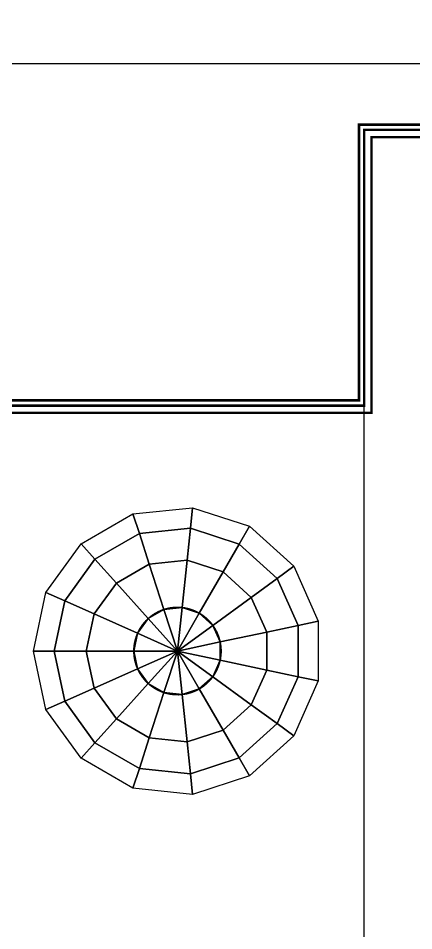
# Model space of a CAD drawing. Extents: x -180 to 300, y -124 to 240.
# Drawn here: x 7.8 to 39.4, y 32.7 to 105.5 of the extents above; entities that cross this region are included whole.
import ezdxf

# ---------------------------------------------------------------- set-up
doc = ezdxf.new("R2010")
doc.units = 0
doc.header["$MEASUREMENT"] = 0
doc.linetypes.add('DOT', pattern=[0.25, 0, -0.25])
for name, color, linetype in [('GROUNDS', 3, 'CONTINUOUS'), ('LOWER', 254, 'CONTINUOUS'), ('MAIN', 254, 'CONTINUOUS'), ('ROOF', 254, 'CONTINUOUS'), ('SDOME', 130, 'CONTINUOUS'), ('TOP2', 130, 'CONTINUOUS')]:
    doc.layers.add(name, color=color, linetype=linetype)

msp = doc.modelspace()

# ---------------------------------------------------------------- linework, layer by layer
at = {"layer": 'GROUNDS', "linetype": 'Continuous'}
msp.add_3dface([(-180, 240, -6), (-180, -120, -6), (300, -120, -6), (300, 240, -6)], dxfattribs=at)
at = {"layer": 'LOWER', "elevation": -5.8}
msp.add_lwpolyline([(115, 75), (86, 75), (86, 97), (75, 97), (75, 101), (60.5, 101), (45.99999999999999, 101), (45.99999999999999, 97), (34.99999999999999, 97), (34.99999999999999, 75), (5.999999999999996, 75)], dxfattribs=at)
at = {"layer": 'MAIN', "const_width": 0.2}
msp.add_lwpolyline([(6.999999999999996, 74), (35.99999999999999, 74), (35.99999999999999, 96), (46.99999999999999, 96), (60.5, 96), (74, 96), (85, 96), (85, 74), (114, 74)], dxfattribs=at)
at = {"layer": 'ROOF'}
for points, const_width, elevation in [([(115, 75), (86, 75), (86, 97), (75, 97), (75, 101), (60.5, 101), (45.99999999999999, 101), (45.99999999999999, 97), (34.99999999999999, 97), (34.99999999999999, 75), (5.999999999999996, 75)], 0.2, 10), ([(6.417590841459162, 74.58240915854081), (35.41759084145916, 74.58240915854083), (35.41759084145916, 96.58240915854083), (46.41759084145916, 96.58240915854081), (46.41759084145916, 100.5824091585408), (60.5, 100.5824091585408), (74.58240915854084, 100.5824091585408), (74.58240915854084, 96.58240915854081), (85.58240915854084, 96.58240915854083), (85.58240915854084, 74.58240915854083), (114.5824091585408, 74.58240915854081)], 0.2, 11.5), ([(114.5824091585408, 74.58240915854081), (85.58240915854084, 74.58240915854083), (85.58240915854084, 96.58240915854083), (74.58240915854084, 96.58240915854081), (74.58240915854084, 100.5824091585408), (60.5, 100.5824091585408), (46.41759084145916, 100.5824091585408), (46.41759084145916, 96.58240915854081), (35.41759084145916, 96.58240915854083), (35.41759084145916, 74.58240915854083), (6.417590841459162, 74.58240915854081)], 0.1, 11)]:
    msp.add_lwpolyline(points, dxfattribs=dict(at, const_width=const_width, elevation=elevation))
at = {"layer": 'ROOF', "const_width": 0.1, "elevation": 19.02}
msp.add_lwpolyline([(23.1460817210671, 57.29090626727385, 2326.14547360334), (23.15001720996147, 57.28635272582952, 2326.14547360334)], format="xyb", dxfattribs=at)
at = {"layer": 'ROOF', "linetype": 'DOT', "const_width": 0.1, "elevation": 16.52}
msp.add_lwpolyline([(23.05799783762712, 57.3888589457511, 195.2728026092895), (23.10639112393686, 57.33596346483912, 195.2728026092895)], format="xyb", dxfattribs=at)
at = {"layer": 'SDOME', "linetype": 'Continuous'}
for points in [[(21.70207732757801, 66.43700179673515, 11.52), (21.53002609907337, 64.80004370394528, 13.70954381118739), (17.45493878592297, 64.37173476825575, 13.70954381118739), (16.9463045646881, 65.93714993739427, 11.52)], [(26.24999999999998, 64.95929214352105, 11.52), (25.42701254220063, 63.53383605262062, 13.70954381118739), (21.53002609907336, 64.80004370394529, 13.70954381118739), (21.702077327578, 66.43700179673515, 11.52)], [(16.9463045646881, 65.93714993739427, 11.52), (17.45493878592297, 64.37173476825575, 13.70954381118739), (13.90637022019916, 62.32296775159726, 13.70954381118739), (12.80499802687312, 63.54616549299003, 11.52)], [(21.53002609907337, 64.80004370394528, 13.70954381118739), (21.26193081409787, 62.24928745422974, 15.29137750335135), (18.24750759043212, 61.93245880653926, 15.29137750335135), (17.45493878592297, 64.37173476825575, 13.70954381118739)], [(25.42701254220063, 63.53383605262062, 13.70954381118739), (24.14460927808195, 61.3126484433749, 15.29137750335135), (21.26193081409786, 62.24928745422975, 15.29137750335135), (21.53002609907336, 64.80004370394529, 13.70954381118739)], [(29.80369543531188, 61.75953040136345, 11.52), (28.47207375627765, 60.79205062033117, 13.70954381118739), (25.42701254220063, 63.53383605262061, 13.70954381118739), (26.24999999999998, 64.95929214352105, 11.52)], [(17.45493878592297, 64.37173476825575, 13.70954381118739), (18.24750759043212, 61.93245880653926, 15.29137750335135), (15.62256076763178, 60.41694505178703, 15.29137750335135), (13.90637022019916, 62.32296775159726, 13.70954381118739)], [(12.80499802687312, 63.54616549299004, 11.52), (13.90637022019916, 62.32296775159726, 13.70954381118739), (11.49790014464895, 59.00799308361411, 13.70954381118739), (9.99422723711008, 59.67747139537171, 11.52)], [(28.47207375627765, 60.79205062033117, 13.70954381118739), (26.39710168764982, 59.2844951680498, 15.29137750335135), (24.14460927808195, 61.3126484433749, 15.29137750335135), (25.42701254220063, 63.53383605262061, 13.70954381118739)], [(13.90637022019916, 62.32296775159726, 13.70954381118739), (15.62256076763178, 60.41694505178703, 15.29137750335135), (13.84096749825227, 57.96479228617995, 15.29137750335135), (11.49790014464895, 59.00799308361411, 13.70954381118739)], [(18.24750759043212, 61.93245880653926, 15.29137750335135), (19.42255297830196, 58.31604096085854, 16.35933866839989), (18.16694779875576, 57.59111697245164, 16.35933866839989), (15.62256076763178, 60.41694505178703, 15.29137750335135)], [(21.26193081409787, 62.24928745422974, 15.29137750335135), (20.86445853619866, 58.4675913418466, 16.35933866839989), (19.42255297830197, 58.31604096085854, 16.35933866839989), (18.24750759043212, 61.93245880653926, 15.29137750335135)], [(24.14460927808195, 61.3126484433749, 15.29137750335135), (22.24334590218474, 58.01956367775101, 16.35933866839989), (20.86445853619865, 58.4675913418466, 16.35933866839989), (21.26193081409786, 62.24928745422975, 15.29137750335135)], [(26.39710168764982, 59.2844951680498, 15.29137750335135), (23.32079292388277, 57.04942602189744, 16.35933866839989), (22.24334590218474, 58.019563677751, 16.35933866839989), (24.14460927808195, 61.3126484433749, 15.29137750335135)], [(31.74869740843875, 57.39098444440423, 11.52), (30.13869099387784, 57.04876701665848, 13.70954381118739), (28.47207375627765, 60.79205062033117, 13.70954381118739), (29.80369543531188, 61.75953040136343, 11.52)], [(30.13869099387784, 57.04876701665848, 13.70954381118739), (27.62993164193607, 56.51551375475223, 15.29137750335135), (26.39710168764982, 59.28449516804979, 15.29137750335135), (28.47207375627765, 60.79205062033117, 13.70954381118739)], [(15.62256076763178, 60.41694505178703, 15.29137750335135), (18.16694779875575, 57.59111697245164, 16.35933866839989), (17.31474853991854, 56.41816531994916, 16.35933866839989), (13.84096749825227, 57.96479228617995, 15.29137750335135)], [(9.994227237110081, 59.6774713953717, 11.52), (11.49790014464895, 59.00799308361411, 13.70954381118739), (10.6459749155987, 55, 13.70954381118739), (8.999999999999988, 55.00000000000001, 11.52)], [(11.49790014464895, 59.00799308361411, 13.70954381118739), (13.84096749825227, 57.96479228617995, 15.29137750335135), (13.21078144383606, 55, 15.29137750335135), (10.6459749155987, 55, 13.70954381118739)], [(27.62993164193607, 56.51551375475223, 15.29137750335135), (23.91049922294225, 55.72492398840689, 16.35933866839989), (23.32079292388277, 57.04942602189742, 16.35933866839989), (26.39710168764982, 59.28449516804979, 15.29137750335135)], [(19.42255297830196, 58.31604096085854, 16.35933866839989), (20.49999999999999, 55, 16.52), (20.49999999999999, 55, 16.52), (18.16694779875576, 57.59111697245164, 16.35933866839989)], [(20.86445853619866, 58.4675913418466, 16.35933866839989), (20.5, 55.00000000000001, 16.52), (20.5, 55.00000000000001, 16.52), (19.42255297830197, 58.31604096085854, 16.35933866839989)], [(22.24334590218474, 58.01956367775101, 16.35933866839989), (20.49999999999999, 55.00000000000001, 16.52), (20.49999999999999, 55.00000000000001, 16.52), (20.86445853619865, 58.4675913418466, 16.35933866839989)], [(13.84096749825227, 57.96479228617995, 15.29137750335135), (17.31474853991854, 56.41816531994916, 16.35933866839989), (17.01330819563048, 55, 16.35933866839989), (13.21078144383606, 55, 15.29137750335135)], [(18.16694779875575, 57.59111697245164, 16.35933866839989), (20.49999999999999, 55, 16.52), (20.49999999999999, 55, 16.52), (17.31474853991854, 56.41816531994916, 16.35933866839989)], [(23.32079292388277, 57.04942602189744, 16.35933866839989), (20.49999999999999, 55, 16.52), (20.49999999999999, 55, 16.52), (22.24334590218474, 58.019563677751, 16.35933866839989)], [(23.91049922294225, 55.72492398840689, 16.35933866839989), (20.49999999999999, 54.99999999999999, 16.52), (20.49999999999999, 54.99999999999999, 16.52), (23.32079292388277, 57.04942602189742, 16.35933866839989)], [(30.13869099387784, 52.95123298334152, 13.70954381118739), (27.62993164193607, 53.48448624524777, 15.29137750335135), (27.62993164193607, 56.51551375475223, 15.29137750335135), (30.13869099387784, 57.04876701665849, 13.70954381118739)], [(31.74869740843875, 52.60901555559578, 11.52), (30.13869099387784, 52.95123298334152, 13.70954381118739), (30.13869099387784, 57.04876701665849, 13.70954381118739), (31.74869740843875, 57.39098444440424, 11.52)], [(17.31474853991854, 56.41816531994916, 16.35933866839989), (20.49999999999999, 55, 16.52), (20.49999999999999, 55, 16.52), (17.01330819563048, 55, 16.35933866839989)], [(27.62993164193607, 53.48448624524777, 15.29137750335135), (23.91049922294225, 54.27507601159311, 16.35933866839989), (23.91049922294225, 55.72492398840689, 16.35933866839989), (27.62993164193607, 56.51551375475223, 15.29137750335135)], [(23.91049922294225, 54.27507601159311, 16.35933866839989), (20.49999999999999, 55, 16.52), (20.49999999999999, 55, 16.52), (23.91049922294225, 55.72492398840689, 16.35933866839989)], [(8.99999999999999, 55, 11.52), (10.6459749155987, 55, 13.70954381118739), (11.49790014464895, 50.99200691638589, 13.70954381118739), (9.99422723711008, 50.3225286046283, 11.52)], [(10.6459749155987, 55, 13.70954381118739), (13.21078144383606, 55, 15.29137750335135), (13.84096749825227, 52.03520771382005, 15.29137750335135), (11.49790014464895, 50.99200691638589, 13.70954381118739)], [(13.21078144383606, 55, 15.29137750335135), (17.01330819563048, 55, 16.35933866839989), (17.31474853991854, 53.58183468005084, 16.35933866839989), (13.84096749825227, 52.03520771382005, 15.29137750335135)], [(17.01330819563048, 55, 16.35933866839989), (20.49999999999999, 55, 16.52), (20.49999999999999, 55, 16.52), (17.31474853991854, 53.58183468005084, 16.35933866839989)], [(17.31474853991854, 53.58183468005084, 16.35933866839989), (20.49999999999999, 55, 16.52), (20.49999999999999, 55, 16.52), (18.16694779875576, 52.40888302754836, 16.35933866839989)], [(18.16694779875575, 52.40888302754836, 16.35933866839989), (20.49999999999999, 55, 16.52), (20.49999999999999, 55, 16.52), (19.42255297830196, 51.68395903914146, 16.35933866839989)], [(19.42255297830196, 51.68395903914146, 16.35933866839989), (20.49999999999999, 55, 16.52), (20.49999999999999, 55, 16.52), (20.86445853619865, 51.53240865815341, 16.35933866839989)], [(23.32079292388278, 52.95057397810257, 16.35933866839989), (20.49999999999999, 55, 16.52), (20.49999999999999, 55, 16.52), (23.91049922294225, 54.27507601159311, 16.35933866839989)], [(22.24334590218475, 51.98043632224899, 16.35933866839989), (20.49999999999999, 54.99999999999999, 16.52), (20.49999999999999, 54.99999999999999, 16.52), (23.32079292388278, 52.95057397810256, 16.35933866839989)], [(20.86445853619865, 51.53240865815341, 16.35933866839989), (20.49999999999998, 55, 16.52), (20.49999999999998, 55, 16.52), (22.24334590218474, 51.980436322249, 16.35933866839989)], [(26.39710168764983, 50.71550483195021, 15.29137750335135), (23.32079292388278, 52.95057397810257, 16.35933866839989), (23.91049922294225, 54.27507601159311, 16.35933866839989), (27.62993164193607, 53.48448624524777, 15.29137750335135)], [(13.84096749825227, 52.03520771382005, 15.29137750335135), (17.31474853991854, 53.58183468005084, 16.35933866839989), (18.16694779875576, 52.40888302754836, 16.35933866839989), (15.62256076763178, 49.58305494821297, 15.29137750335135)], [(28.47207375627766, 49.20794937966883, 13.70954381118739), (26.39710168764983, 50.71550483195021, 15.29137750335135), (27.62993164193607, 53.48448624524777, 15.29137750335135), (30.13869099387784, 52.95123298334152, 13.70954381118739)], [(24.14460927808196, 48.6873515566251, 15.29137750335135), (22.24334590218475, 51.98043632224899, 16.35933866839989), (23.32079292388278, 52.95057397810256, 16.35933866839989), (26.39710168764983, 50.71550483195021, 15.29137750335135)], [(29.80369543531189, 48.24046959863657, 11.52), (28.47207375627766, 49.20794937966883, 13.70954381118739), (30.13869099387784, 52.95123298334152, 13.70954381118739), (31.74869740843875, 52.60901555559578, 11.52)], [(11.49790014464895, 50.99200691638589, 13.70954381118739), (13.84096749825227, 52.03520771382005, 15.29137750335135), (15.62256076763178, 49.58305494821297, 15.29137750335135), (13.90637022019916, 47.67703224840274, 13.70954381118739)], [(15.62256076763178, 49.58305494821297, 15.29137750335135), (18.16694779875575, 52.40888302754836, 16.35933866839989), (19.42255297830196, 51.68395903914146, 16.35933866839989), (18.24750759043212, 48.06754119346074, 15.29137750335135)], [(21.26193081409786, 47.75071254577026, 15.29137750335135), (20.86445853619865, 51.53240865815341, 16.35933866839989), (22.24334590218474, 51.980436322249, 16.35933866839989), (24.14460927808195, 48.68735155662511, 15.29137750335135)], [(9.99422723711008, 50.3225286046283, 11.52), (11.49790014464895, 50.99200691638589, 13.70954381118739), (13.90637022019916, 47.67703224840274, 13.70954381118739), (12.80499802687312, 46.45383450700997, 11.52)], [(18.24750759043211, 48.06754119346074, 15.29137750335135), (19.42255297830196, 51.68395903914146, 16.35933866839989), (20.86445853619865, 51.53240865815341, 16.35933866839989), (21.26193081409787, 47.75071254577026, 15.29137750335135)], [(25.42701254220064, 46.46616394737939, 13.70954381118739), (24.14460927808196, 48.6873515566251, 15.29137750335135), (26.39710168764983, 50.71550483195021, 15.29137750335135), (28.47207375627766, 49.20794937966883, 13.70954381118739)], [(13.90637022019916, 47.67703224840274, 13.70954381118739), (15.62256076763178, 49.58305494821297, 15.29137750335135), (18.24750759043212, 48.06754119346074, 15.29137750335135), (17.45493878592297, 45.62826523174425, 13.70954381118739)], [(26.24999999999999, 45.04070785647895, 11.52), (25.42701254220064, 46.46616394737939, 13.70954381118739), (28.47207375627766, 49.20794937966883, 13.70954381118739), (29.80369543531189, 48.24046959863656, 11.52)], [(17.45493878592296, 45.62826523174425, 13.70954381118739), (18.24750759043211, 48.06754119346074, 15.29137750335135), (21.26193081409787, 47.75071254577026, 15.29137750335135), (21.53002609907336, 45.19995629605472, 13.70954381118739)], [(21.53002609907336, 45.19995629605472, 13.70954381118739), (21.26193081409786, 47.75071254577026, 15.29137750335135), (24.14460927808195, 48.68735155662511, 15.29137750335135), (25.42701254220063, 46.46616394737939, 13.70954381118739)], [(12.80499802687312, 46.45383450700997, 11.52), (13.90637022019916, 47.67703224840274, 13.70954381118739), (17.45493878592297, 45.62826523174425, 13.70954381118739), (16.94630456468809, 44.06285006260573, 11.52)], [(21.702077327578, 43.56299820326486, 11.52), (21.53002609907336, 45.19995629605472, 13.70954381118739), (25.42701254220063, 46.46616394737939, 13.70954381118739), (26.24999999999999, 45.04070785647896, 11.52)], [(16.94630456468809, 44.06285006260573, 11.52), (17.45493878592296, 45.62826523174425, 13.70954381118739), (21.53002609907336, 45.19995629605472, 13.70954381118739), (21.702077327578, 43.56299820326485, 11.52)]]:
    msp.add_3dface(points, dxfattribs=at)
at = {"layer": 'TOP2', "linetype": 'Continuous'}
for points in [[(-54.99091876391377, 101.8544197817928, -6), (-54.99091876391377, -6.955460070287529, -6), (176.0221910834507, -6.955460070287529, -6), (176.0221910834507, 101.8544197817928, -6)], [(35.41759084145916, 96.58240915854083, 11.5), (46.41759084145916, 96.58240915854081, 11.5), (46.41759084145916, 18.41759084145917, 11.5), (35.41759084145916, 18.41759084145917, 11.5)], [(6.417590841459162, 74.58240915854081, 11.5), (6.417590841459167, 22.41759084145917, 11.5), (35.41759084145917, 22.41759084145917, 11.5), (35.41759084145916, 74.58240915854083, 11.5)]]:
    msp.add_3dface(points, dxfattribs=at)

doc.saveas('drawing.dxf')
